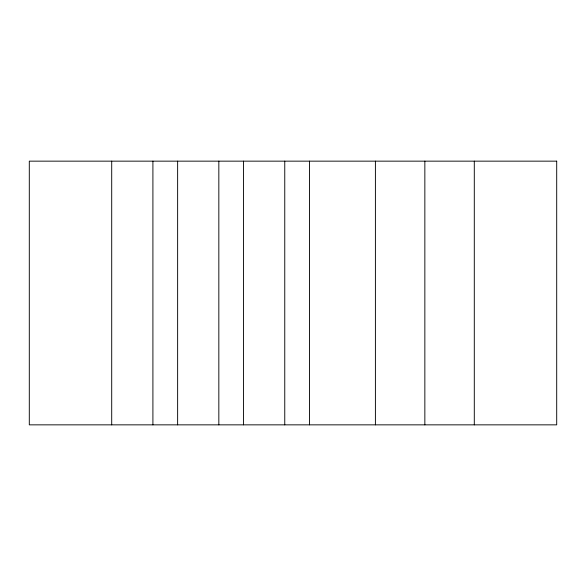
<?xml version="1.0" encoding="UTF-8"?>
<svg xmlns="http://www.w3.org/2000/svg" width="586" height="586" viewBox="0 0 586 586"><rect width="100%" height="100%" fill="white"/><g stroke="black" fill="none" stroke-linecap="round" stroke-linejoin="round"><path stroke-width="0.88" d="M474.294 161.15L474.294 424.85M424.85 161.15L424.85 424.85M375.406 161.15L375.406 424.85M309.481 161.15L309.481 424.85M284.759 161.15L284.759 424.85M243.556 161.15L243.556 424.85M218.834 161.15L218.834 424.85M177.631 161.15L177.631 424.85M152.909 161.15L152.909 424.85M111.706 161.15L111.706 424.85M556.7 161.15L29.3 161.15L29.3 424.85L556.7 424.85L556.7 161.15"/></g></svg>
